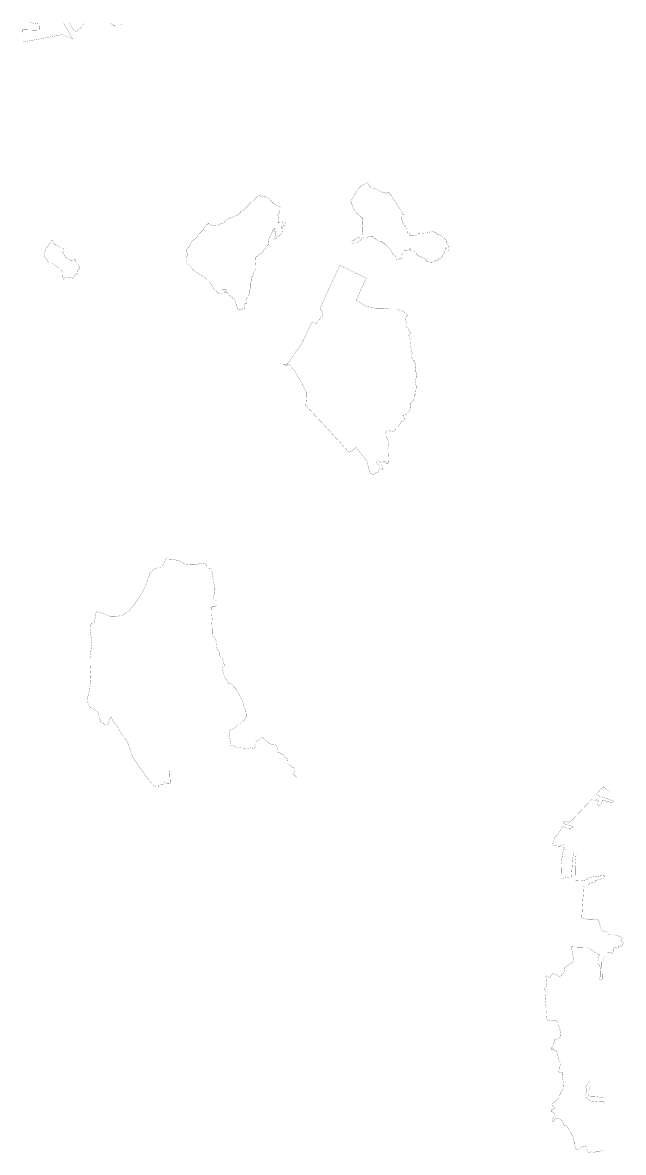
# Model space of a CAD drawing. Header units: metres. Extents: x 273899 to 302286, y 1977397 to 2102169.
# Drawn here: x 278475 to 289585, y 2081276 to 2102169 of the extents above; entities that cross this region are included whole.
import ezdxf

# ---------------------------------------------------------------- set-up
doc = ezdxf.new("R2010")
doc.units = ezdxf.units.M
doc.header["$MEASUREMENT"] = 0
doc.layers.add('HAZARDS LINE', color=1, linetype='Continuous')

msp = doc.modelspace()

# ---------------------------------------------------------------- linework, layer by layer
at = {"layer": 'HAZARDS LINE', "lineweight": 18, "const_width": 3}
for points in [[(279230, 2102162), (279401, 2101864), (279354, 2101888), (279210, 2101946), (278476, 2101809), (278478, 2102037), (278779, 2102026), (278784, 2102142), (278604, 2102168)], [(279619, 2102158), (279560, 2102078), (279463, 2101995), (279407, 2102044), (279338, 2102161)], [(280327, 2102151), (280325, 2102147), (280285, 2102124), (280212, 2102124), (280148, 2102121), (280100, 2102153)], [(289234, 2082285), (289182, 2082292), (289158, 2082296), (289118, 2082301), (289082, 2082306), (289070, 2082306), (289034, 2082302), (288982, 2082303), (288958, 2082320), (288942, 2082328), (288938, 2082332), (288943, 2082360), (288944, 2082416), (288948, 2082424), (288952, 2082448), (288965, 2082472), (288969, 2082492), (288966, 2082524), (288967, 2082576), (288963, 2082580), (288955, 2082580), (288935, 2082572), (288926, 2082549), (288918, 2082529), (288905, 2082509), (288889, 2082497), (288889, 2082485), (288893, 2082473), (288896, 2082453), (288908, 2082433), (288908, 2082417), (288882, 2082333), (288882, 2082309), (288898, 2082289), (288933, 2082264), (288937, 2082256), (288957, 2082236), (288985, 2082227), (289005, 2082223), (289017, 2082223), (289145, 2082212), (289217, 2082211), (289228, 2082199), (289232, 2082196)]]:
    msp.add_lwpolyline(points, dxfattribs=at)
for points in [[(284860, 2099213), (284868, 2099201), (284868, 2099185), (284864, 2099185), (284868, 2099185), (284876, 2099169), (284880, 2099165), (284883, 2099161), (284891, 2099145), (284891, 2099141), (284895, 2099141), (284895, 2099137), (284903, 2099137), (284903, 2099133), (284911, 2099125), (284915, 2099113), (284923, 2099105), (284959, 2099104), (284983, 2099096), (285003, 2099092), (285011, 2099092), (285035, 2099080), (285051, 2099072), (285063, 2099063), (285083, 2099047), (285087, 2099047), (285091, 2099043), (285106, 2099039), (285114, 2099035), (285122, 2099031), (285134, 2099027), (285134, 2099023), (285138, 2099023), (285142, 2099027), (285146, 2099027), (285154, 2099030), (285158, 2099030), (285166, 2099034), (285174, 2099034), (285182, 2099030), (285202, 2099018), (285206, 2099014), (285214, 2099014), (285218, 2099018), (285226, 2099030), (285230, 2099030), (285235, 2099034), (285251, 2099034), (285250, 2099030), (285254, 2099026), (285262, 2099013), (285266, 2099005), (285274, 2098993), (285274, 2098989), (285278, 2098989), (285278, 2098985), (285282, 2098985), (285282, 2098981), (285286, 2098973), (285290, 2098973), (285290, 2098969), (285294, 2098969), (285306, 2098949), (285306, 2098945), (285314, 2098937), (285314, 2098933), (285318, 2098929), (285321, 2098921), (285329, 2098905), (285333, 2098905), (285333, 2098901), (285337, 2098897), (285337, 2098893), (285341, 2098893), (285341, 2098889), (285345, 2098885), (285345, 2098881), (285349, 2098881), (285361, 2098860), (285365, 2098856), (285369, 2098852), (285369, 2098848), (285381, 2098832), (285385, 2098824), (285396, 2098808), (285400, 2098804), (285404, 2098796), (285408, 2098792), (285416, 2098780), (285420, 2098772), (285424, 2098772), (285432, 2098756), (285436, 2098756), (285440, 2098748), (285444, 2098739), (285448, 2098735), (285464, 2098711), (285467, 2098699), (285471, 2098691), (285487, 2098667), (285491, 2098659), (285495, 2098659), (285499, 2098651), (285515, 2098619), (285519, 2098615), (285519, 2098611), (285515, 2098611), (285511, 2098615), (285507, 2098619), (285507, 2098615), (285503, 2098615), (285499, 2098611), (285491, 2098603), (285491, 2098599), (285487, 2098599), (285482, 2098587), (285482, 2098583), (285478, 2098575), (285482, 2098571), (285482, 2098555), (285486, 2098547), (285486, 2098527), (285490, 2098519), (285494, 2098519), (285494, 2098511), (285490, 2098507), (285490, 2098491), (285493, 2098487), (285501, 2098479), (285505, 2098471), (285525, 2098434), (285541, 2098410), (285549, 2098398), (285553, 2098394), (285564, 2098374), (285572, 2098354), (285580, 2098346), (285584, 2098334), (285584, 2098330), (285588, 2098326), (285588, 2098318), (285592, 2098302), (285592, 2098298), (285595, 2098266), (285603, 2098266), (285616, 2098273), (285624, 2098273), (285624, 2098277), (285628, 2098277), (285632, 2098281), (285640, 2098281), (285640, 2098277), (285644, 2098277), (285644, 2098273), (285639, 2098265), (285639, 2098253), (285635, 2098245), (285635, 2098241), (285631, 2098237), (285627, 2098237), (285627, 2098233), (285623, 2098233), (285619, 2098229), (285639, 2098229), (285647, 2098233), (285699, 2098233), (285715, 2098228), (285723, 2098228), (285735, 2098224), (285751, 2098224), (285767, 2098236), (285767, 2098240), (285771, 2098240), (285775, 2098244), (285775, 2098248), (285779, 2098252), (285779, 2098256), (285784, 2098260), (285788, 2098260), (285792, 2098264), (285796, 2098264), (285800, 2098268), (285812, 2098268), (285820, 2098275), (285824, 2098275), (285828, 2098279), (285848, 2098279), (285872, 2098275), (285876, 2098275), (285900, 2098271), (285904, 2098271), (285920, 2098275), (285920, 2098279), (285948, 2098278), (285960, 2098282), (285964, 2098282), (285988, 2098286), (285992, 2098286), (285992, 2098290), (285996, 2098298), (285996, 2098302), (286016, 2098306), (286020, 2098310), (286048, 2098309), (286064, 2098305), (286084, 2098301), (286084, 2098297), (286088, 2098297), (286096, 2098293), (286100, 2098293), (286104, 2098289), (286112, 2098285), (286120, 2098281), (286120, 2098277), (286124, 2098273), (286132, 2098265), (286152, 2098248), (286160, 2098244), (286160, 2098240), (286168, 2098240), (286172, 2098248), (286172, 2098252), (286176, 2098252), (286188, 2098244), (286192, 2098240), (286208, 2098232), (286212, 2098228), (286220, 2098228), (286231, 2098220), (286235, 2098219), (286235, 2098215), (286239, 2098211), (286243, 2098211), (286275, 2098183), (286283, 2098175), (286283, 2098171), (286307, 2098143), (286307, 2098135), (286303, 2098135), (286303, 2098131), (286307, 2098131), (286307, 2098123), (286311, 2098119), (286311, 2098115), (286315, 2098115), (286314, 2098095), (286322, 2098091), (286326, 2098087), (286330, 2098082), (286330, 2098078), (286334, 2098074), (286334, 2098062), (286342, 2098054), (286346, 2098054), (286350, 2098050), (286354, 2098046), (286354, 2098042), (286350, 2098038), (286350, 2098022), (286361, 2098002), (286361, 2097998), (286365, 2097994), (286365, 2097990), (286361, 2097990), (286361, 2097962), (286329, 2097958), (286325, 2097958), (286321, 2097990), (286321, 2097998), (286317, 2098003), (286317, 2098007), (286314, 2098011), (286309, 2098007), (286301, 2098003), (286301, 2097999), (286297, 2097995), (286297, 2097987), (286285, 2097959), (286281, 2097951), (286277, 2097943), (286273, 2097931), (286269, 2097911), (286260, 2097891), (286256, 2097891), (286256, 2097887), (286252, 2097887), (286248, 2097883), (286240, 2097879), (286236, 2097875), (286236, 2097871), (286240, 2097871), (286240, 2097859), (286244, 2097855), (286240, 2097851), (286228, 2097839), (286208, 2097815), (286200, 2097811), (286192, 2097812), (286188, 2097816), (286172, 2097816), (286172, 2097812), (286168, 2097812), (286163, 2097808), (286163, 2097800), (286167, 2097800), (286167, 2097796), (286171, 2097796), (286171, 2097784), (286167, 2097784), (286167, 2097780), (286155, 2097780), (286151, 2097776), (286147, 2097776), (286143, 2097772), (286127, 2097768), (286127, 2097764), (286115, 2097764), (286115, 2097768), (286111, 2097768), (286111, 2097772), (286107, 2097772), (286107, 2097768), (286099, 2097764), (286095, 2097764), (286095, 2097752), (286091, 2097752), (286091, 2097744), (286087, 2097744), (286083, 2097741), (286071, 2097741), (286067, 2097745), (286063, 2097745), (286063, 2097741), (286059, 2097737), (286059, 2097729), (286055, 2097729), (286039, 2097733), (286035, 2097733), (286035, 2097729), (286031, 2097729), (286031, 2097725), (286027, 2097725), (286027, 2097729), (286023, 2097729), (286023, 2097737), (286019, 2097737), (286015, 2097741), (286015, 2097745), (286011, 2097745), (286003, 2097749), (285999, 2097749), (285995, 2097753), (285995, 2097757), (285991, 2097757), (285979, 2097754), (285975, 2097754), (285967, 2097750), (285955, 2097750), (285955, 2097754), (285951, 2097758), (285951, 2097766), (285947, 2097766), (285943, 2097770), (285943, 2097774), (285939, 2097782), (285931, 2097782), (285931, 2097786), (285927, 2097790), (285919, 2097794), (285911, 2097798), (285911, 2097802), (285907, 2097802), (285907, 2097806), (285903, 2097806), (285887, 2097810), (285879, 2097815), (285875, 2097815), (285875, 2097819), (285871, 2097819), (285867, 2097823), (285863, 2097823), (285855, 2097827), (285851, 2097827), (285840, 2097835), (285832, 2097839), (285828, 2097843), (285812, 2097847), (285800, 2097855), (285796, 2097855), (285788, 2097863), (285784, 2097863), (285760, 2097884), (285756, 2097888), (285752, 2097892), (285752, 2097900), (285744, 2097912), (285744, 2097916), (285740, 2097920), (285736, 2097924), (285728, 2097932), (285724, 2097932), (285720, 2097936), (285720, 2097940), (285724, 2097940), (285720, 2097944), (285717, 2097948), (285712, 2097948), (285713, 2097952), (285665, 2097953), (285665, 2097957), (285661, 2097957), (285657, 2097965), (285653, 2097965), (285653, 2097969), (285645, 2097969), (285645, 2097973), (285641, 2097973), (285641, 2097977), (285645, 2097981), (285645, 2097985), (285629, 2097985), (285629, 2097973), (285625, 2097965), (285625, 2097961), (285621, 2097961), (285609, 2097957), (285601, 2097957), (285596, 2097953), (285588, 2097953), (285584, 2097957), (285576, 2097958), (285573, 2097962), (285553, 2097962), (285549, 2097966), (285541, 2097966), (285537, 2097962), (285528, 2097942), (285528, 2097938), (285524, 2097938), (285520, 2097926), (285520, 2097922), (285516, 2097918), (285508, 2097910), (285500, 2097906), (285500, 2097902), (285496, 2097890), (285492, 2097886), (285492, 2097878), (285488, 2097874), (285488, 2097870), (285483, 2097858), (285483, 2097846), (285487, 2097834), (285487, 2097830), (285491, 2097830), (285495, 2097826), (285499, 2097822), (285499, 2097818), (285495, 2097810), (285491, 2097806), (285491, 2097802), (285479, 2097802), (285479, 2097798), (285475, 2097798), (285463, 2097802), (285459, 2097799), (285439, 2097799), (285435, 2097795), (285427, 2097791), (285423, 2097787), (285403, 2097783), (285399, 2097779), (285391, 2097779), (285387, 2097783), (285387, 2097787), (285383, 2097791), (285383, 2097803), (285379, 2097807), (285379, 2097827), (285375, 2097835), (285375, 2097843), (285371, 2097843), (285371, 2097851), (285367, 2097859), (285359, 2097868), (285355, 2097868), (285356, 2097872), (285340, 2097872), (285336, 2097876), (285332, 2097876), (285324, 2097884), (285316, 2097888), (285316, 2097892), (285312, 2097896), (285312, 2097904), (285308, 2097908), (285308, 2097912), (285304, 2097920), (285300, 2097928), (285296, 2097932), (285288, 2097944), (285288, 2097952), (285284, 2097956), (285280, 2097960), (285280, 2097964), (285276, 2097972), (285272, 2097976), (285272, 2097980), (285268, 2097981), (285261, 2097993), (285257, 2097997), (285253, 2098001), (285245, 2098013), (285237, 2098021), (285237, 2098025), (285233, 2098025), (285229, 2098029), (285217, 2098037), (285209, 2098041), (285201, 2098041), (285201, 2098045), (285197, 2098045), (285193, 2098049), (285189, 2098057), (285185, 2098057), (285181, 2098065), (285177, 2098069), (285173, 2098073), (285173, 2098077), (285161, 2098078), (285161, 2098082), (285157, 2098082), (285157, 2098086), (285153, 2098090), (285149, 2098090), (285145, 2098094), (285130, 2098102), (285130, 2098106), (285118, 2098114), (285110, 2098114), (285110, 2098110), (285106, 2098114), (285090, 2098114), (285086, 2098118), (285078, 2098118), (285070, 2098123), (285058, 2098123), (285054, 2098127), (285050, 2098127), (285046, 2098131), (285042, 2098135), (285030, 2098143), (285026, 2098147), (285002, 2098167), (285002, 2098171), (284994, 2098171), (284994, 2098175), (284982, 2098175), (284982, 2098179), (284978, 2098179), (284978, 2098183), (284974, 2098187), (284974, 2098191), (284970, 2098196), (284966, 2098196), (284966, 2098200), (284962, 2098200), (284958, 2098204), (284954, 2098204), (284954, 2098208), (284950, 2098208), (284950, 2098212), (284938, 2098212), (284935, 2098216), (284934, 2098212), (284910, 2098212), (284906, 2098216), (284882, 2098216), (284882, 2098212), (284878, 2098212), (284878, 2098208), (284874, 2098208), (284874, 2098204), (284870, 2098204), (284838, 2098201), (284834, 2098197), (284790, 2098197), (284786, 2098193), (284778, 2098193), (284778, 2098189), (284774, 2098189), (284770, 2098185), (284762, 2098177), (284758, 2098178), (284758, 2098174), (284746, 2098170), (284742, 2098166), (284738, 2098166), (284738, 2098162), (284734, 2098162), (284734, 2098158), (284730, 2098154), (284730, 2098150), (284726, 2098150), (284706, 2098130), (284677, 2098110), (284669, 2098110), (284669, 2098106), (284657, 2098106), (284645, 2098111), (284605, 2098111), (284605, 2098107), (284601, 2098107), (284601, 2098103), (284597, 2098099), (284597, 2098091), (284593, 2098091), (284589, 2098087), (284581, 2098087), (284577, 2098083), (284573, 2098087), (284569, 2098091), (284565, 2098095), (284565, 2098107), (284561, 2098107), (284561, 2098127), (284569, 2098135), (284578, 2098143), (284586, 2098143), (284586, 2098147), (284598, 2098143), (284610, 2098143), (284610, 2098147), (284614, 2098147), (284614, 2098151), (284618, 2098151), (284618, 2098163), (284622, 2098163), (284622, 2098167), (284626, 2098167), (284630, 2098171), (284638, 2098171), (284654, 2098179), (284658, 2098182), (284662, 2098182), (284666, 2098186), (284674, 2098190), (284678, 2098190), (284686, 2098194), (284694, 2098194), (284698, 2098198), (284702, 2098198), (284706, 2098202), (284710, 2098202), (284718, 2098206), (284722, 2098210), (284726, 2098214), (284730, 2098218), (284734, 2098222), (284743, 2098230), (284747, 2098234), (284751, 2098234), (284751, 2098238), (284759, 2098266), (284755, 2098274), (284755, 2098286), (284759, 2098298), (284760, 2098386), (284764, 2098410), (284764, 2098418), (284760, 2098430), (284761, 2098502), (284757, 2098514), (284753, 2098526), (284754, 2098558), (284750, 2098562), (284750, 2098566), (284746, 2098566), (284742, 2098570), (284738, 2098570), (284734, 2098574), (284718, 2098590), (284698, 2098606), (284686, 2098615), (284674, 2098627), (284666, 2098635), (284654, 2098647), (284647, 2098659), (284643, 2098663), (284619, 2098695), (284603, 2098723), (284591, 2098744), (284587, 2098752), (284579, 2098760), (284580, 2098768), (284572, 2098788), (284568, 2098800), (284564, 2098812), (284560, 2098820), (284556, 2098828), (284552, 2098836), (284552, 2098844), (284548, 2098848), (284544, 2098852), (284536, 2098856), (284536, 2098864), (284540, 2098872), (284545, 2098876), (284557, 2098892), (284569, 2098916), (284589, 2098944), (284610, 2098980), (284626, 2099004), (284642, 2099027), (284683, 2099091), (284687, 2099095), (284687, 2099099), (284695, 2099107), (284711, 2099127), (284723, 2099139), (284731, 2099147), (284735, 2099151), (284743, 2099155), (284848, 2099206), (284856, 2099213)], [(282936, 2098968), (282940, 2098968), (282940, 2098964), (282944, 2098964), (282968, 2098939), (282972, 2098939), (282972, 2098935), (282976, 2098935), (282980, 2098931), (282984, 2098931), (282996, 2098927), (283012, 2098919), (283020, 2098919), (283032, 2098911), (283036, 2098911), (283036, 2098907), (283044, 2098903), (283044, 2098898), (283048, 2098894), (283052, 2098886), (283056, 2098882), (283067, 2098870), (283087, 2098850), (283091, 2098846), (283091, 2098842), (283095, 2098842), (283123, 2098818), (283135, 2098814), (283135, 2098810), (283139, 2098810), (283143, 2098805), (283155, 2098801), (283163, 2098797), (283171, 2098797), (283175, 2098793), (283183, 2098793), (283183, 2098789), (283207, 2098769), (283211, 2098769), (283211, 2098765), (283215, 2098765), (283219, 2098761), (283230, 2098757), (283234, 2098757), (283238, 2098753), (283238, 2098749), (283242, 2098748), (283242, 2098720), (283234, 2098721), (283234, 2098689), (283230, 2098685), (283230, 2098681), (283226, 2098669), (283226, 2098665), (283218, 2098657), (283213, 2098653), (283213, 2098645), (283209, 2098641), (283209, 2098637), (283201, 2098613), (283197, 2098609), (283197, 2098605), (283193, 2098605), (283189, 2098601), (283189, 2098597), (283193, 2098593), (283193, 2098585), (283197, 2098585), (283197, 2098581), (283201, 2098577), (283200, 2098549), (283196, 2098533), (283196, 2098529), (283200, 2098525), (283200, 2098513), (283196, 2098501), (283196, 2098489), (283200, 2098489), (283200, 2098485), (283196, 2098481), (283200, 2098481), (283200, 2098473), (283224, 2098472), (283224, 2098468), (283248, 2098468), (283284, 2098472), (283296, 2098472), (283296, 2098476), (283324, 2098475), (283328, 2098471), (283332, 2098459), (283332, 2098451), (283328, 2098447), (283327, 2098427), (283331, 2098423), (283331, 2098419), (283327, 2098419), (283323, 2098415), (283315, 2098415), (283315, 2098411), (283307, 2098412), (283295, 2098408), (283291, 2098408), (283275, 2098404), (283271, 2098404), (283263, 2098400), (283255, 2098400), (283255, 2098372), (283267, 2098372), (283267, 2098368), (283275, 2098368), (283279, 2098364), (283287, 2098360), (283287, 2098356), (283291, 2098356), (283290, 2098316), (283286, 2098312), (283274, 2098300), (283270, 2098292), (283270, 2098288), (283266, 2098288), (283266, 2098284), (283242, 2098244), (283234, 2098240), (283221, 2098228), (283213, 2098220), (283209, 2098220), (283201, 2098216), (283193, 2098212), (283189, 2098213), (283185, 2098209), (283181, 2098209), (283173, 2098197), (283173, 2098193), (283161, 2098181), (283157, 2098177), (283153, 2098169), (283149, 2098169), (283141, 2098161), (283141, 2098157), (283137, 2098157), (283137, 2098161), (283129, 2098161), (283129, 2098165), (283125, 2098169), (283121, 2098169), (283121, 2098177), (283129, 2098189), (283133, 2098201), (283145, 2098221), (283145, 2098225), (283150, 2098245), (283154, 2098245), (283154, 2098249), (283150, 2098257), (283146, 2098269), (283146, 2098285), (283150, 2098293), (283150, 2098301), (283146, 2098305), (283142, 2098305), (283142, 2098309), (283126, 2098317), (283126, 2098321), (283122, 2098325), (283122, 2098333), (283126, 2098337), (283126, 2098341), (283134, 2098345), (283135, 2098349), (283143, 2098357), (283143, 2098361), (283147, 2098361), (283147, 2098365), (283143, 2098365), (283139, 2098369), (283131, 2098369), (283127, 2098365), (283111, 2098357), (283107, 2098353), (283102, 2098333), (283086, 2098286), (283082, 2098270), (283078, 2098262), (283074, 2098250), (283069, 2098246), (283069, 2098242), (283065, 2098242), (283065, 2098238), (283061, 2098230), (283057, 2098226), (283053, 2098226), (283053, 2098218), (283045, 2098206), (283041, 2098202), (283041, 2098198), (283037, 2098186), (283033, 2098174), (283029, 2098166), (283029, 2098162), (283025, 2098162), (283020, 2098142), (283020, 2098138), (283016, 2098126), (283016, 2098098), (283020, 2098098), (283020, 2098094), (283024, 2098094), (283032, 2098086), (283032, 2098078), (283028, 2098074), (283028, 2098066), (283024, 2098066), (283016, 2098058), (283012, 2098054), (282995, 2098038), (282991, 2098030), (282991, 2098026), (282987, 2098026), (282983, 2098022), (282983, 2098018), (282979, 2098014), (282971, 2098010), (282971, 2098002), (282967, 2098002), (282963, 2097994), (282951, 2097983), (282947, 2097983), (282943, 2097979), (282943, 2097975), (282939, 2097975), (282939, 2097971), (282935, 2097963), (282935, 2097959), (282927, 2097951), (282923, 2097943), (282922, 2097939), (282918, 2097935), (282914, 2097931), (282910, 2097923), (282906, 2097919), (282902, 2097911), (282898, 2097907), (282898, 2097903), (282890, 2097903), (282882, 2097895), (282866, 2097891), (282858, 2097883), (282846, 2097876), (282834, 2097860), (282826, 2097856), (282805, 2097844), (282801, 2097844), (282797, 2097840), (282789, 2097832), (282789, 2097812), (282781, 2097788), (282781, 2097780), (282777, 2097772), (282777, 2097744), (282780, 2097740), (282780, 2097732), (282776, 2097728), (282776, 2097700), (282772, 2097696), (282772, 2097692), (282776, 2097688), (282776, 2097680), (282780, 2097672), (282779, 2097624), (282775, 2097616), (282775, 2097604), (282771, 2097588), (282771, 2097584), (282767, 2097576), (282767, 2097572), (282763, 2097568), (282763, 2097564), (282759, 2097556), (282755, 2097556), (282755, 2097552), (282751, 2097544), (282751, 2097540), (282746, 2097524), (282734, 2097492), (282734, 2097488), (282730, 2097472), (282730, 2097468), (282714, 2097468), (282714, 2097464), (282706, 2097444), (282706, 2097436), (282701, 2097433), (282701, 2097388), (282697, 2097389), (282696, 2097272), (282692, 2097268), (282692, 2097264), (282688, 2097264), (282688, 2097260), (282684, 2097257), (282684, 2097253), (282680, 2097253), (282680, 2097245), (282676, 2097241), (282671, 2097221), (282675, 2097221), (282675, 2097217), (282679, 2097205), (282679, 2097201), (282675, 2097185), (282671, 2097173), (282671, 2097149), (282667, 2097145), (282667, 2097141), (282659, 2097129), (282655, 2097125), (282651, 2097125), (282650, 2097121), (282646, 2097121), (282642, 2097117), (282642, 2097113), (282638, 2097113), (282638, 2097109), (282634, 2097101), (282630, 2097097), (282626, 2097081), (282618, 2097069), (282610, 2097049), (282610, 2097037), (282613, 2096997), (282617, 2096981), (282597, 2096981), (282581, 2096977), (282561, 2096945), (282577, 2096925), (282581, 2096921), (282584, 2096893), (282580, 2096889), (282572, 2096885), (282572, 2096877), (282568, 2096873), (282556, 2096873), (282548, 2096877), (282540, 2096866), (282524, 2096862), (282508, 2096858), (282500, 2096862), (282496, 2096866), (282488, 2096870), (282472, 2096870), (282464, 2096874), (282444, 2096874), (282440, 2096903), (282409, 2097003), (282398, 2097043), (282378, 2097059), (282342, 2097092), (282306, 2097120), (282298, 2097132), (282286, 2097124), (282282, 2097128), (282282, 2097132), (282278, 2097132), (282279, 2097160), (282275, 2097160), (282271, 2097164), (282267, 2097164), (282259, 2097169), (282259, 2097173), (282251, 2097173), (282243, 2097177), (282227, 2097177), (282211, 2097181), (282207, 2097185), (282207, 2097189), (282211, 2097189), (282231, 2097193), (282235, 2097193), (282251, 2097197), (282255, 2097197), (282255, 2097217), (282251, 2097217), (282243, 2097225), (282231, 2097233), (282183, 2097233), (282171, 2097241), (282167, 2097241), (282163, 2097237), (282159, 2097234), (282155, 2097226), (282155, 2097169), (282151, 2097166), (282143, 2097162), (282122, 2097162), (282107, 2097166), (282099, 2097166), (282095, 2097170), (282091, 2097170), (282087, 2097174), (282083, 2097178), (282079, 2097178), (282075, 2097182), (282071, 2097190), (282067, 2097194), (282059, 2097202), (282051, 2097215), (282047, 2097219), (282023, 2097231), (282007, 2097251), (281999, 2097271), (281976, 2097307), (281956, 2097344), (281932, 2097376), (281889, 2097420), (281829, 2097469), (281777, 2097497), (281690, 2097550), (281646, 2097579), (281606, 2097619), (281563, 2097684), (281551, 2097696), (281535, 2097700), (281519, 2097700), (281503, 2097708), (281495, 2097716), (281496, 2097740), (281504, 2097784), (281504, 2097824), (281517, 2097860), (281517, 2097896), (281509, 2097936), (281514, 2097984), (281526, 2097988), (281550, 2098020), (281579, 2098064), (281595, 2098124), (281595, 2098128), (281599, 2098128), (281656, 2098159), (281696, 2098203), (281700, 2098203), (281700, 2098207), (281704, 2098211), (281704, 2098219), (281708, 2098219), (281712, 2098227), (281716, 2098231), (281724, 2098235), (281724, 2098239), (281729, 2098242), (281733, 2098250), (281737, 2098258), (281745, 2098270), (281757, 2098282), (281761, 2098286), (281769, 2098294), (281813, 2098338), (281826, 2098350), (281838, 2098374), (281854, 2098397), (281870, 2098421), (281874, 2098429), (281878, 2098429), (281878, 2098433), (281882, 2098437), (281886, 2098437), (281887, 2098441), (281895, 2098441), (281895, 2098445), (281903, 2098449), (281903, 2098453), (281907, 2098453), (281907, 2098449), (281919, 2098449), (281923, 2098445), (281931, 2098445), (281935, 2098441), (281939, 2098441), (281947, 2098437), (281951, 2098437), (281974, 2098424), (281982, 2098420), (281986, 2098416), (281994, 2098416), (282010, 2098412), (282046, 2098412), (282074, 2098415), (282095, 2098423), (282135, 2098447), (282171, 2098458), (282187, 2098462), (282195, 2098466), (282203, 2098478), (282227, 2098506), (282256, 2098526), (282272, 2098538), (282280, 2098541), (282288, 2098545), (282304, 2098553), (282348, 2098565), (282388, 2098584), (282428, 2098604), (282461, 2098616), (282469, 2098624), (282485, 2098640), (282489, 2098648), (282493, 2098652), (282501, 2098651), (282505, 2098655), (282509, 2098655), (282509, 2098675), (282513, 2098679), (282517, 2098679), (282521, 2098683), (282521, 2098687), (282529, 2098691), (282537, 2098695), (282541, 2098695), (282562, 2098707), (282590, 2098723), (282594, 2098727), (282594, 2098731), (282598, 2098735), (282598, 2098739), (282602, 2098743), (282606, 2098747), (282610, 2098751), (282614, 2098754), (282622, 2098762), (282630, 2098770), (282634, 2098774), (282642, 2098782), (282646, 2098786), (282654, 2098794), (282658, 2098798), (282687, 2098838), (282691, 2098842), (282691, 2098846), (282695, 2098846), (282695, 2098850), (282699, 2098850), (282707, 2098854), (282711, 2098858), (282715, 2098858), (282719, 2098862), (282727, 2098865), (282731, 2098869), (282747, 2098877), (282747, 2098881), (282751, 2098881), (282751, 2098885), (282755, 2098893), (282759, 2098893), (282759, 2098897), (282768, 2098901), (282768, 2098905), (282792, 2098925), (282796, 2098929), (282800, 2098933), (282808, 2098937), (282808, 2098941), (282812, 2098945), (282824, 2098949), (282824, 2098953), (282828, 2098953), (282832, 2098957), (282836, 2098961), (282840, 2098964), (282872, 2098964), (282876, 2098960), (282880, 2098960), (282880, 2098956), (282888, 2098956), (282900, 2098952), (282908, 2098952), (282908, 2098956), (282916, 2098956), (282932, 2098964)], [(279022, 2098148), (279018, 2098148), (279018, 2098144), (279014, 2098140), (279010, 2098136), (279006, 2098128), (279005, 2098116), (279001, 2098108), (279001, 2098104), (278997, 2098100), (278997, 2098092), (278989, 2098092), (278989, 2098088), (278981, 2098089), (278981, 2098085), (278973, 2098085), (278969, 2098081), (278969, 2098077), (278965, 2098077), (278965, 2098073), (278961, 2098073), (278945, 2098029), (278932, 2098021), (278924, 2098013), (278920, 2098009), (278900, 2097969), (278896, 2097957), (278884, 2097925), (278875, 2097901), (278887, 2097845), (278891, 2097825), (278914, 2097797), (278930, 2097765), (278934, 2097753), (278938, 2097745), (278938, 2097741), (278942, 2097741), (278946, 2097737), (278950, 2097737), (278954, 2097732), (278954, 2097728), (278958, 2097716), (279010, 2097716), (279045, 2097700), (279097, 2097667), (279153, 2097622), (279181, 2097594), (279204, 2097566), (279216, 2097530), (279219, 2097454), (279231, 2097426), (279235, 2097430), (279235, 2097434), (279239, 2097434), (279243, 2097437), (279247, 2097441), (279251, 2097441), (279267, 2097449), (279275, 2097449), (279287, 2097453), (279291, 2097453), (279315, 2097461), (279335, 2097461), (279355, 2097456), (279371, 2097452), (279375, 2097452), (279391, 2097444), (279395, 2097444), (279395, 2097440), (279399, 2097440), (279403, 2097436), (279407, 2097436), (279436, 2097496), (279464, 2097523), (279492, 2097527), (279488, 2097539), (279489, 2097579), (279493, 2097583), (279493, 2097603), (279513, 2097603), (279517, 2097615), (279537, 2097619), (279537, 2097623), (279533, 2097639), (279525, 2097651), (279521, 2097659), (279514, 2097675), (279514, 2097679), (279506, 2097695), (279474, 2097728), (279454, 2097760), (279451, 2097784), (279447, 2097788), (279423, 2097788), (279423, 2097784), (279403, 2097784), (279374, 2097761), (279366, 2097769), (279366, 2097773), (279362, 2097773), (279354, 2097777), (279350, 2097777), (279346, 2097785), (279339, 2097789), (279331, 2097793), (279299, 2097809), (279291, 2097813), (279291, 2097817), (279287, 2097817), (279287, 2097821), (279283, 2097821), (279263, 2097850), (279263, 2097854), (279259, 2097854), (279239, 2097870), (279239, 2097874), (279235, 2097874), (279235, 2097878), (279227, 2097890), (279223, 2097894), (279220, 2097902), (279220, 2097918), (279224, 2097922), (279224, 2097926), (279228, 2097930), (279232, 2097934), (279236, 2097938), (279236, 2097946), (279240, 2097950), (279240, 2097982), (279236, 2097982), (279236, 2097990), (279232, 2097990), (279213, 2098006), (279205, 2098014), (279201, 2098018), (279193, 2098018), (279189, 2098014), (279173, 2098015), (279165, 2098023), (279145, 2098035), (279113, 2098055), (279101, 2098063), (279097, 2098063), (279061, 2098068), (279049, 2098080), (279034, 2098128), (279030, 2098136), (279030, 2098140), (279026, 2098140), (279022, 2098144)], [(283518, 2095707), (283569, 2095611), (283581, 2095607), (283726, 2095329), (283726, 2095277), (283712, 2095089), (283858, 2094931), (284033, 2094746), (284338, 2094414), (284512, 2094220), (284568, 2094256), (284645, 2094311), (284673, 2094275), (284843, 2094061), (284854, 2094005), (284885, 2093889), (284905, 2093832), (284905, 2093836), (284909, 2093836), (284925, 2093828), (284952, 2093808), (284960, 2093804), (284964, 2093808), (284977, 2093816), (284981, 2093824), (284989, 2093828), (285009, 2093843), (285049, 2093855), (285061, 2093879), (285078, 2093927), (285082, 2093927), (285126, 2093902), (285126, 2093906), (285130, 2093906), (285130, 2093930), (285126, 2093942), (285126, 2093958), (285122, 2093962), (285122, 2093966), (285118, 2093971), (285118, 2093975), (285114, 2093979), (285106, 2093983), (285074, 2093983), (285050, 2093991), (285046, 2093999), (285035, 2094015), (285027, 2094023), (285027, 2094027), (285023, 2094039), (285023, 2094047), (285027, 2094055), (285027, 2094063), (285031, 2094071), (285039, 2094075), (285051, 2094075), (285055, 2094071), (285071, 2094051), (285083, 2094039), (285099, 2094031), (285103, 2094031), (285155, 2094054), (285171, 2094054), (285211, 2094014), (285215, 2094010), (285227, 2094009), (285235, 2094017), (285239, 2094025), (285247, 2094049), (285251, 2094093), (285248, 2094165), (285248, 2094185), (285240, 2094202), (285237, 2094222), (285237, 2094274), (285229, 2094298), (285238, 2094342), (285242, 2094370), (285246, 2094382), (285246, 2094390), (285219, 2094462), (285199, 2094518), (285196, 2094534), (285188, 2094554), (285188, 2094574), (285192, 2094586), (285204, 2094610), (285208, 2094614), (285224, 2094618), (285257, 2094626), (285261, 2094626), (285264, 2094622), (285268, 2094622), (285276, 2094618), (285280, 2094610), (285284, 2094609), (285288, 2094601), (285292, 2094597), (285300, 2094597), (285312, 2094601), (285336, 2094613), (285353, 2094625), (285361, 2094633), (285369, 2094645), (285377, 2094649), (285405, 2094676), (285417, 2094688), (285429, 2094704), (285466, 2094768), (285474, 2094784), (285498, 2094796), (285518, 2094811), (285527, 2094819), (285535, 2094831), (285543, 2094843), (285543, 2094855), (285535, 2094871), (285523, 2094883), (285519, 2094887), (285519, 2094903), (285523, 2094903), (285523, 2094907), (285527, 2094911), (285544, 2094923), (285552, 2094927), (285576, 2094927), (285592, 2094943), (285616, 2094975), (285624, 2094983), (285628, 2094995), (285641, 2095018), (285645, 2095038), (285649, 2095050), (285649, 2095066), (285653, 2095086), (285654, 2095130), (285674, 2095154), (285678, 2095162), (285690, 2095174), (285694, 2095178), (285702, 2095186), (285710, 2095194), (285710, 2095198), (285714, 2095206), (285718, 2095214), (285719, 2095238), (285715, 2095262), (285715, 2095290), (285719, 2095294), (285727, 2095294), (285735, 2095298), (285739, 2095298), (285743, 2095314), (285752, 2095418), (285753, 2095442), (285749, 2095462), (285745, 2095478), (285737, 2095498), (285737, 2095510), (285742, 2095538), (285750, 2095590), (285754, 2095618), (285754, 2095638), (285751, 2095646), (285751, 2095658), (285755, 2095662), (285755, 2095666), (285759, 2095674), (285759, 2095682), (285755, 2095694), (285747, 2095710), (285747, 2095722), (285744, 2095754), (285736, 2095774), (285732, 2095802), (285736, 2095822), (285740, 2095834), (285740, 2095846), (285733, 2095870), (285729, 2095882), (285729, 2095890), (285725, 2095902), (285709, 2095923), (285705, 2095927), (285697, 2095927), (285697, 2095931), (285689, 2095931), (285674, 2095963), (285662, 2095975), (285658, 2095991), (285658, 2096035), (285662, 2096039), (285674, 2096047), (285678, 2096051), (285682, 2096051), (285683, 2096067), (285679, 2096075), (285671, 2096083), (285663, 2096091), (285659, 2096099), (285663, 2096103), (285663, 2096107), (285667, 2096115), (285663, 2096127), (285659, 2096139), (285655, 2096167), (285656, 2096223), (285648, 2096255), (285644, 2096267), (285645, 2096295), (285629, 2096340), (285621, 2096364), (285617, 2096376), (285618, 2096384), (285622, 2096388), (285622, 2096392), (285634, 2096412), (285642, 2096420), (285642, 2096440), (285626, 2096468), (285611, 2096492), (285607, 2096516), (285603, 2096524), (285599, 2096528), (285591, 2096532), (285587, 2096532), (285579, 2096536), (285571, 2096544), (285563, 2096556), (285563, 2096568), (285571, 2096588), (285571, 2096592), (285576, 2096600), (285576, 2096620), (285568, 2096632), (285552, 2096661), (285552, 2096669), (285564, 2096693), (285565, 2096709), (285569, 2096721), (285597, 2096756), (285597, 2096760), (285526, 2096817), (285482, 2096845), (285450, 2096850), (285390, 2096866), (285262, 2096868), (285246, 2096876), (285218, 2096884), (285202, 2096888), (285194, 2096888), (285190, 2096884), (285186, 2096876), (285178, 2096876), (285154, 2096881), (285010, 2096882), (284986, 2096886), (284974, 2096890), (284838, 2096920), (284643, 2097030), (284827, 2097444), (284341, 2097681), (284059, 2097075), (283973, 2096872), (283997, 2096848), (284017, 2096839), (284028, 2096759), (283906, 2096604), (283827, 2096633), (283688, 2096342), (283623, 2096215), (283387, 2095877), (283355, 2095849), (283295, 2095857), (283291, 2095846), (283331, 2095837), (283335, 2095833), (283363, 2095833), (283367, 2095841), (283391, 2095841), (283419, 2095828), (283443, 2095812)]]:
    msp.add_lwpolyline(points, close=True, dxfattribs=at)
at = {"layer": 'HAZARDS LINE', "lineweight": 18}
for points in [[(283546, 2088209, 3, 3, 0), (283522, 2088233, 3, 3, 0), (283491, 2088261, 3, 3, 0), (283491, 2088281, 3, 3, 0), (283495, 2088297, 3, 3, 0), (283495, 2088317, 3, 3, 0), (283499, 2088321, 3, 3, 0), (283507, 2088329, 3, 3, 0), (283511, 2088333, 3, 3, 0), (283512, 2088377, 3, 3, 0), (283508, 2088381, 3, 3, 0), (283504, 2088385, 3, 3, 0), (283488, 2088389, 3, 3, 0), (283468, 2088393, 3, 3, 0), (283452, 2088410, 3, 3, 0), (283404, 2088442, 3, 3, 0), (283384, 2088458, 3, 3, 0), (283376, 2088462, 3, 3, 0), (283377, 2088486, 3, 3, 0), (283373, 2088534, 3, 3, 0), (283369, 2088547, 3, 3, 0), (283369, 2088551, 3, 3, 0), (283357, 2088563, 3, 3, 0), (283310, 2088599, 3, 3, 0), (283294, 2088627, 3, 3, 0), (283274, 2088648, 3, 3, 0), (283258, 2088656, 3, 3, 0), (283218, 2088664, 3, 3, 0), (283202, 2088672, 3, 3, 0), (283203, 2088708, 3, 3, 0), (283179, 2088773, 3, 3, 0), (283167, 2088801, 3, 3, 0), (283156, 2088813, 3, 3, 0), (283148, 2088817, 3, 3, 0), (283128, 2088817, 3, 3, 0), (283116, 2088813, 3, 3, 0), (283100, 2088813, 3, 3, 0), (283084, 2088817, 3, 3, 0), (283072, 2088818, 3, 3, 0), (283044, 2088838, 3, 3, 0), (283028, 2088842, 3, 3, 0), (283012, 2088858, 3, 3, 0), (283004, 2088870, 3, 3, 0), (282996, 2088878, 3, 3, 0), (282992, 2088878, 3, 3, 0), (282984, 2088882, 3, 3, 0), (282956, 2088903, 3, 3, 0), (282936, 2088907, 3, 3, 0), (282924, 2088907, 3, 3, 0), (282920, 2088911, 3, 3, 0), (282921, 2088927, 3, 3, 0), (282925, 2088939, 3, 3, 0), (282921, 2088947, 3, 3, 0), (282913, 2088947, 3, 3, 0), (282905, 2088951, 3, 3, 0), (282893, 2088951, 3, 3, 0), (282885, 2088947, 3, 3, 0), (282881, 2088944, 3, 3, 0), (282877, 2088932, 3, 3, 0), (282868, 2088920, 3, 3, 0), (282864, 2088912, 3, 3, 0), (282848, 2088908, 3, 3, 0), (282828, 2088896, 3, 3, 0), (282804, 2088880, 3, 3, 0), (282796, 2088880, 3, 3, 0), (282792, 2088876, 3, 3, 0), (282788, 2088872, 3, 3, 0), (282788, 2088868, 3, 3, 0), (282784, 2088860, 3, 3, 0), (282783, 2088816, 3, 3, 0), (282779, 2088804, 3, 3, 0), (282775, 2088784, 3, 3, 0), (282771, 2088776, 3, 3, 0), (282767, 2088764, 3, 3, 0), (282763, 2088760, 3, 3, 0), (282763, 2088752, 3, 3, 0), (282755, 2088749, 3, 3, 0), (282739, 2088749, 3, 3, 0), (282687, 2088757, 3, 3, 0), (282611, 2088746, 3, 3, 0), (282578, 2088738, 3, 3, 0), (282571, 2088742, 3, 3, 0), (282571, 2088746, 3, 3, 0), (282559, 2088750, 3, 3, 0), (282551, 2088755, 3, 3, 0), (282539, 2088755, 3, 3, 0), (282535, 2088759, 3, 3, 0), (282519, 2088759, 3, 3, 0), (282483, 2088767, 3, 3, 0), (282459, 2088767, 3, 3, 0), (282439, 2088764, 3, 3, 0), (282427, 2088760, 3, 3, 0), (282419, 2088764, 3, 3, 0), (282415, 2088764, 3, 3, 0), (282407, 2088772, 3, 3, 0), (282403, 2088780, 3, 3, 0), (282395, 2088784, 3, 3, 0), (282379, 2088792, 3, 3, 0), (282367, 2088800, 3, 3, 0), (282355, 2088804, 3, 3, 0), (282351, 2088804, 3, 3, 0), (282327, 2088801, 3, 3, 0), (282319, 2088805, 3, 3, 0), (282315, 2088813, 3, 3, 0), (282315, 2088829, 3, 3, 0), (282319, 2088841, 3, 3, 0), (282324, 2088865, 3, 3, 0), (282324, 2088885, 3, 3, 0), (282312, 2088905, 3, 3, 0), (282288, 2088941, 3, 3, 0), (282284, 2088953, 3, 3, 0), (282288, 2088961, 3, 3, 0), (282301, 2088989, 3, 3, 0), (282309, 2089021, 3, 3, 0), (282309, 2089037, 3, 3, 0), (282305, 2089057, 3, 3, 0), (282305, 2089069, 3, 3, 0), (282310, 2089081, 3, 3, 0), (282402, 2089128, 3, 3, 0), (282426, 2089160, 3, 3, 0), (282439, 2089184, 3, 3, 0), (282455, 2089196, 3, 3, 0), (282471, 2089204, 3, 3, 0), (282495, 2089203, 3, 3, 0), (282503, 2089207, 3, 3, 0), (282539, 2089247, 3, 3, 0), (282559, 2089259, 3, 3, 0), (282580, 2089267, 3, 3, 0), (282588, 2089279, 3, 3, 0), (282600, 2089303, 3, 3, 0), (282604, 2089318, 3, 3, 0), (282608, 2089338, 3, 3, 0), (282609, 2089378, 3, 3, 0), (282601, 2089447, 3, 3, 0), (282570, 2089507, 3, 3, 0), (282562, 2089571, 3, 3, 0), (282543, 2089623, 3, 3, 0), (282504, 2089696, 3, 3, 0), (282445, 2089812, 3, 3, 0), (282413, 2089849, 3, 3, 0), (282362, 2089913, 3, 3, 0), (282338, 2089942, 3, 3, 0), (282330, 2089946, 3, 3, 0), (282330, 2089950, 3, 3, 0), (282322, 2089950, 3, 3, 0), (282294, 2089942, 3, 3, 0), (282286, 2089942, 3, 3, 0), (282282, 2089946, 3, 3, 0), (282246, 2090014, 3, 3, 0), (282231, 2090031, 3, 3, 0), (282215, 2090063, 3, 3, 0), (282203, 2090091, 3, 3, 0), (282195, 2090115, 3, 3, 0), (282168, 2090223, 3, 3, 0), (282168, 2090231, 3, 3, 0), (282173, 2090243, 3, 3, 0), (282181, 2090251, 3, 3, 0), (282197, 2090255, 3, 3, 0), (282201, 2090263, 3, 3, 0), (282205, 2090267, 3, 3, 0), (282201, 2090279, 3, 3, 0), (282201, 2090303, 3, 3, 0), (282178, 2090383, 3, 3, 0), (282178, 2090395, 3, 3, 0), (282170, 2090404, 3, 3, 0), (282158, 2090420, 3, 3, 0), (282142, 2090420, 3, 3, 0), (282138, 2090424, 3, 3, 0), (282115, 2090476, 3, 3, 0), (282115, 2090508, 3, 3, 0), (282099, 2090552, 3, 3, 0), (282092, 2090564, 3, 3, 0), (282064, 2090593, 3, 3, 0), (282056, 2090605, 3, 3, 0), (282052, 2090621, 3, 3, 0), (282052, 2090649, 3, 3, 0), (282057, 2090681, 3, 3, 0), (282061, 2090697, 3, 3, 0), (282065, 2090705, 3, 3, 0), (282061, 2090717, 3, 3, 0), (282034, 2090789, 3, 3, 0), (282026, 2090801, 3, 3, 0), (282014, 2090809, 3, 3, 0), (282010, 2090817, 3, 3, 0), (281994, 2090838, 3, 3, 0), (281986, 2090870, 3, 3, 0), (281987, 2090954, 3, 3, 0), (281983, 2090970, 3, 3, 0), (281975, 2090978, 3, 3, 0), (281972, 2090986, 3, 3, 0), (281972, 2091018, 3, 3, 0), (281968, 2091046, 3, 3, 0), (281968, 2091062, 3, 3, 0), (281972, 2091066, 3, 3, 0), (281980, 2091074, 3, 3, 0), (281985, 2091090, 3, 3, 0), (281974, 2091214, 3, 3, 0), (281970, 2091218, 3, 3, 0), (281970, 2091226, 3, 3, 0), (281966, 2091234, 3, 3, 0), (281954, 2091238, 3, 3, 0), (281954, 2091298, 3, 3, 0), (281963, 2091310, 3, 3, 0), (281963, 2091362, 3, 3, 0), (281975, 2091358, 3, 3, 0), (281983, 2091370, 3, 3, 0), (282027, 2091370, 3, 3, 0), (282043, 2091378, 3, 3, 0), (282051, 2091390, 3, 3, 0), (282056, 2091401, 3, 3, 0), (282056, 2091470, 3, 3, 0), (282052, 2091482, 3, 3, 0), (282044, 2091486, 3, 3, 0), (282040, 2091490, 3, 3, 0), (281996, 2091490, 3, 3, 0), (281996, 2091502, 3, 3, 0), (282001, 2091510, 3, 3, 0), (282005, 2091538, 3, 3, 0), (282013, 2091582, 3, 3, 0), (282017, 2091606, 3, 3, 0), (282018, 2091630, 3, 3, 0), (282022, 2091650, 3, 3, 0), (282026, 2091650, 3, 3, 0), (282026, 2091654, 3, 3, 0), (282030, 2091678, 3, 3, 0), (282031, 2091722, 3, 3, 0), (282027, 2091730, 3, 3, 0), (282027, 2091734, 3, 3, 0), (282023, 2091762, 3, 3, 0), (282019, 2091778, 3, 3, 0), (282019, 2091782, 3, 3, 0), (282015, 2091790, 3, 3, 0), (282015, 2091794, 3, 3, 0), (282007, 2091806, 3, 3, 0), (281996, 2091842, 3, 3, 0), (281996, 2091878, 3, 3, 0), (282000, 2091878, 3, 3, 0), (282000, 2091886, 3, 3, 0), (281996, 2091890, 3, 3, 0), (281996, 2091894, 3, 3, 0), (281992, 2091923, 3, 3, 0), (281992, 2091927, 3, 3, 0), (281989, 2091935, 3, 3, 0), (281989, 2091947, 3, 3, 0), (281985, 2091955, 3, 3, 0), (281985, 2091963, 3, 3, 0), (281981, 2091991, 3, 3, 0), (281977, 2092011, 3, 3, 0), (281973, 2092011, 3, 3, 0), (281973, 2092015, 3, 3, 0), (281970, 2092047, 3, 3, 0), (281970, 2092055, 3, 3, 0), (281966, 2092059, 3, 3, 0), (281966, 2092063, 3, 3, 0), (281962, 2092063, 3, 3, 0), (281958, 2092067, 3, 3, 0), (281954, 2092067, 3, 3, 0), (281942, 2092071, 3, 3, 0), (281938, 2092075, 3, 3, 0), (281934, 2092075, 3, 3, 0), (281926, 2092079, 3, 3, 0), (281906, 2092084, 3, 3, 0), (281890, 2092100, 3, 3, 0), (281886, 2092104, 3, 3, 0), (281882, 2092112, 3, 3, 0), (281878, 2092116, 3, 3, 0), (281878, 2092120, 3, 3, 0), (281874, 2092128, 3, 3, 0), (281874, 2092132, 3, 3, 0), (281870, 2092140, 3, 3, 0), (281867, 2092148, 3, 3, 0), (281863, 2092156, 3, 3, 0), (281851, 2092164, 3, 3, 0), (281827, 2092172, 3, 3, 0), (281791, 2092169, 3, 3, 0), (281710, 2092153, 3, 3, 0), (281666, 2092142, 3, 3, 0), (281562, 2092143, 3, 3, 0), (281486, 2092152, 3, 3, 0), (281446, 2092164, 3, 3, 0), (281434, 2092172, 3, 3, 0), (281423, 2092196, 3, 3, 0), (281415, 2092204, 3, 3, 0), (281403, 2092208, 3, 3, 0), (281375, 2092217, 3, 3, 0), (281271, 2092238, 3, 3, 0), (281223, 2092246, 3, 3, 0), (281191, 2092246, 3, 3, 0), (281179, 2092251, 3, 3, 0), (281151, 2092251, 3, 3, 0), (281135, 2092255, 3, 3, 0), (281119, 2092247, 3, 3, 0), (281115, 2092239, 3, 3, 0), (281094, 2092179, 3, 3, 0), (281054, 2092112, 3, 3, 0), (281037, 2092096, 3, 3, 0), (281029, 2092092, 3, 3, 0), (281009, 2092088, 3, 3, 0), (280989, 2092088, 3, 3, 0), (280957, 2092081, 3, 3, 0), (280925, 2092069, 3, 3, 0), (280917, 2092065, 3, 3, 0), (280865, 2092029, 3, 3, 0), (280832, 2091990, 3, 3, 0), (280808, 2091922, 3, 3, 0), (280791, 2091862, 3, 3, 0), (280750, 2091762, 3, 3, 0), (280709, 2091675, 3, 3, 0), (280636, 2091551, 3, 3, 0), (280543, 2091412, 3, 3, 0), (280437, 2091285, 3, 3, 0), (280377, 2091241, 3, 3, 0), (280324, 2091210, 3, 3, 0), (280184, 2091179, 3, 3, 0), (280108, 2091180, 3, 3, 0), (280010, 2091222, 3, 3, 0), (279913, 2091264, 3, 3, 0), (279874, 2091271, 3, 3, 0), (279849, 2091277, 3, 3, 0), (279837, 2091277, 3, 3, 0), (279828, 2091228, 3, 3, 0), (279817, 2091164, 3, 3, 0), (279807, 2091101, 3, 3, 0), (279803, 2091077, 3, 3, 0), (279785, 2091077, 3, 3, 0), (279763, 2091061, 3, 3, 0), (279745, 2091049, 3, 3, 0), (279730, 2091029, 3, 3, 0), (279721, 2090986, 3, 3, 0), (279721, 2090961, 3, 3, 0), (279748, 2090755, 3, 3, 0), (279755, 2090703, 3, 3, 0), (279735, 2090530, 3, 3, 0), (279722, 2090421, 3, 3, 0), (279722, 2090282, 3, 3, 0), (279737, 2090067, 3, 3, 0), (279729, 2089978, 3, 3, 0), (279703, 2089786, 3, 3, 0), (279684, 2089713, 3, 3, 0), (279676, 2089682, 3, 3, 0), (279676, 2089659, 3, 3, 0), (279681, 2089604, 3, 3, 0), (279707, 2089523, 3, 3, 0), (279745, 2089491, 3, 3, 0), (279807, 2089457, 3, 3, 0), (279867, 2089415, 3, 3, 0), (279888, 2089331, 3, 3, 0), (279908, 2089276, 3, 3, 0), (279927, 2089226, 3, 3, 0), (279953, 2089214, 3, 3, 0), (279971, 2089206, 3, 3, 0), (279982, 2089194, 3, 3, 0), (279999, 2089181, 3, 3, 0), (280032, 2089181, 3, 3, 0), (280054, 2089202, 3, 3, 0), (280074, 2089254, 3, 3, 0), (280094, 2089307, 3, 3, 0), (280111, 2089334, 3, 3, 0), (280141, 2089260, 3, 3, 0), (280215, 2089172, 3, 3, 0), (280295, 2089032, 3, 3, 0), (280410, 2088876, 3, 3, 0), (280458, 2088740, 3, 3, 0), (280502, 2088603, 3, 3, 0), (280656, 2088372, 3, 3, 0), (280775, 2088203, 3, 3, 0), (280824, 2088147, 3, 3, 0), (280868, 2088090, 3, 3, 0), (280891, 2088069, 3, 3, 0), (280911, 2088053, 3, 3, 0), (280951, 2088028, 3, 3, 0), (280987, 2088028, 3, 3, 0), (280991, 2088032, 3, 3, 0), (280995, 2088036, 3, 3, 0), (280995, 2088060, 3, 3, 0), (280999, 2088064, 3, 3, 0), (281003, 2088068, 3, 3, 0), (281019, 2088071, 3, 3, 0), (281027, 2088075, 3, 3, 0), (281040, 2088079, 3, 3, 0), (281048, 2088079, 3, 3, 0), (281076, 2088082, 3, 3, 0), (281080, 2088082, 3, 3, 0), (281088, 2088086, 3, 3, 0), (281092, 2088090, 3, 3, 0), (281096, 2088102, 3, 3, 0), (281096, 2088114, 3, 3, 0), (281100, 2088122, 3, 3, 0), (281100, 2088126, 3, 3, 0), (281124, 2088126, 3, 3, 0), (281132, 2088117, 3, 3, 0), (281132, 2088113, 3, 3, 0), (281136, 2088109, 3, 3, 0), (281136, 2088105, 3, 3, 0), (281144, 2088101, 3, 3, 0), (281144, 2088097, 3, 3, 0), (281148, 2088093, 3, 3, 0), (281160, 2088093, 3, 3, 0), (281164, 2088097, 3, 3, 0), (281168, 2088097, 3, 3, 0), (281168, 2088101, 3, 3, 0), (281172, 2088101, 3, 3, 0), (281172, 2088097, 3, 3, 0), (281192, 2088096, 3, 3, 0), (281200, 2088100, 3, 3, 0), (281204, 2088100, 3, 3, 0), (281204, 2088104, 3, 3, 0), (281208, 2088104, 3, 3, 0), (281209, 2088148, 3, 3, 0), (281205, 2088148, 3, 3, 0), (281205, 2088160, 3, 3, 0), (281201, 2088160, 3, 3, 0), (281201, 2088164, 3, 3, 0), (281197, 2088172, 3, 3, 0), (281193, 2088176, 3, 3, 0), (281189, 2088176, 3, 3, 0), (281191, 2088285, 3, 3, 0), (281196, 2088305, 3, 3, 0), (281196, 2088333, 0, 0, 0)], [(289331, 2087953, 3, 3, 0), (289319, 2087957, 3, 3, 0), (289216, 2088035, 3, 3, 0), (289196, 2088023, 3, 3, 0), (289090, 2087905, 3, 3, 0), (289098, 2087885, 3, 3, 0), (289118, 2087876, 3, 3, 0), (289177, 2087843, 3, 3, 0), (289269, 2087826, 3, 3, 0), (289328, 2087799, 3, 3, 0), (289401, 2087772, 3, 3, 0), (289385, 2087748, 3, 3, 0), (289372, 2087740, 3, 3, 0), (289328, 2087751, 3, 3, 0), (289220, 2087787, 3, 3, 0), (289200, 2087791, 3, 3, 0), (289187, 2087751, 3, 3, 0), (289171, 2087723, 3, 3, 0), (289151, 2087700, 3, 3, 0), (289138, 2087696, 3, 3, 0), (289126, 2087696, 3, 3, 0), (289119, 2087704, 3, 3, 0), (289111, 2087708, 3, 3, 0), (289107, 2087716, 3, 3, 0), (289103, 2087720, 3, 3, 0), (289111, 2087740, 3, 3, 0), (289128, 2087780, 3, 3, 0), (289112, 2087788, 3, 3, 0), (289088, 2087805, 3, 3, 0), (289080, 2087789, 3, 3, 0), (289036, 2087786, 3, 3, 0), (288996, 2087802, 3, 3, 0), (288629, 2087416, 3, 3, 0), (288617, 2087396, 3, 3, 0), (288564, 2087381, 3, 3, 0), (288485, 2087403, 3, 3, 0), (288476, 2087371, 3, 3, 0), (288476, 2087367, 3, 3, 0), (288492, 2087354, 3, 3, 0), (288528, 2087342, 3, 3, 0), (288587, 2087321, 3, 3, 0), (288631, 2087308, 3, 3, 0), (288651, 2087288, 3, 3, 0), (288635, 2087276, 3, 3, 0), (288619, 2087268, 3, 3, 0), (288602, 2087264, 3, 3, 0), (288578, 2087265, 3, 3, 0), (288527, 2087282, 3, 3, 0), (288467, 2087311, 3, 3, 0), (288455, 2087295, 3, 3, 0), (288434, 2087263, 3, 3, 0), (288418, 2087228, 3, 3, 0), (288401, 2087200, 3, 3, 0), (288356, 2087144, 3, 3, 0), (288332, 2087121, 3, 3, 0), (288307, 2087081, 3, 3, 0), (288273, 2086962, 3, 3, 0), (288297, 2086953, 3, 3, 0), (288337, 2086945, 3, 3, 0), (288377, 2086940, 3, 3, 0), (288425, 2086939, 3, 3, 0), (288437, 2086959, 3, 3, 0), (288453, 2086967, 3, 3, 0), (288469, 2086966, 3, 3, 0), (288473, 2086942, 3, 3, 0), (288472, 2086918, 3, 3, 0), (288512, 2086897, 3, 3, 0), (288512, 2086877, 3, 3, 0), (288476, 2086870, 3, 3, 0), (288463, 2086818, 3, 3, 0), (288431, 2086598, 3, 3, 0), (288438, 2086342, 3, 3, 0), (288511, 2086353, 3, 3, 0), (288591, 2086363, 3, 3, 0), (288623, 2086363, 3, 3, 0), (288645, 2086683, 3, 3, 0), (288659, 2086803, 3, 3, 0), (288667, 2086815, 3, 3, 0), (288683, 2086818, 3, 3, 0), (288707, 2086818, 3, 3, 0), (288710, 2086790, 3, 3, 0), (288687, 2086582, 3, 3, 0), (288706, 2086558, 3, 3, 0), (288702, 2086297, 3, 3, 0), (288826, 2086303, 3, 3, 0), (288870, 2086311, 3, 3, 0), (288911, 2086318, 3, 3, 0), (288923, 2086350, 3, 3, 0), (288955, 2086361, 3, 3, 0), (289164, 2086390, 3, 3, 0), (289192, 2086393, 3, 3, 0), (289228, 2086389, 3, 3, 0), (289227, 2086344, 3, 3, 0), (289175, 2086333, 3, 3, 0), (289067, 2086303, 3, 3, 0), (289062, 2086295, 3, 3, 0), (289066, 2086279, 3, 3, 0), (289042, 2086272, 3, 3, 0), (289022, 2086268, 3, 3, 0), (288962, 2086269, 3, 3, 0), (288965, 2086245, 3, 3, 0), (288961, 2086229, 3, 3, 0), (288925, 2086221, 3, 3, 0), (288889, 2086222, 3, 3, 0), (288861, 2086219, 3, 3, 0), (288861, 2086199, 3, 3, 0), (288852, 2086191, 3, 3, 0), (288826, 2085815, 3, 3, 0), (288815, 2085619, 3, 3, 0), (288834, 2085606, 3, 3, 0), (288898, 2085589, 3, 3, 0), (288918, 2085585, 3, 3, 0), (288950, 2085576, 3, 3, 0), (289006, 2085575, 3, 3, 0), (289086, 2085586, 3, 3, 0), (289122, 2085577, 3, 3, 0), (289160, 2085444, 3, 3, 0), (289179, 2085388, 3, 3, 0), (289211, 2085367, 3, 3, 0), (289259, 2085359, 3, 3, 0), (289287, 2085355, 3, 3, 0), (289287, 2085328, 3, 3, 0), (289300, 2085311, 3, 3, 0), (289349, 2085303, 3, 3, 0), (289413, 2085303, 3, 3, 0), (289470, 2085287, 3, 3, 0), (289562, 2085250, 3, 3, 0), (289556, 2085233, 3, 3, 0), (289537, 2085188, 3, 3, 0), (289583, 2085148, 3, 3, 0), (289563, 2085116, 3, 3, 0), (289563, 2085099, 3, 3, 0), (289531, 2085083, 3, 3, 0), (289496, 2085092, 3, 3, 0), (289483, 2085042, 3, 3, 0), (289429, 2085074, 3, 3, 0), (289395, 2085033, 3, 3, 0), (289410, 2085020, 3, 3, 0), (289378, 2084959, 3, 3, 0), (289301, 2084974, 3, 3, 0), (289294, 2084970, 3, 3, 0), (289294, 2084912, 3, 3, 0), (289279, 2084894, 3, 3, 0), (289251, 2084894, 3, 3, 0), (289235, 2084898, 3, 3, 0), (289205, 2084807, 3, 3, 0), (289185, 2084799, 3, 3, 0), (289185, 2084779, 3, 3, 0), (289192, 2084523, 3, 3, 0), (289192, 2084483, 3, 3, 0), (289187, 2084475, 3, 3, 0), (289175, 2084467, 3, 3, 0), (289155, 2084463, 3, 3, 0), (289135, 2084472, 3, 3, 0), (289132, 2084488, 3, 3, 0), (289140, 2084500, 3, 3, 0), (289152, 2084511, 3, 3, 0), (289156, 2084539, 3, 3, 0), (289154, 2084619, 3, 3, 0), (289163, 2084687, 3, 3, 0), (289147, 2084708, 3, 3, 0), (289144, 2084724, 3, 3, 0), (289140, 2084736, 3, 3, 0), (289128, 2084752, 3, 3, 0), (289112, 2084776, 3, 3, 0), (289109, 2084780, 3, 3, 0), (289109, 2084812, 3, 3, 0), (289117, 2084832, 3, 3, 0), (289126, 2084840, 3, 3, 0), (289130, 2084880, 3, 3, 0), (289130, 2084888, 3, 3, 0), (289135, 2084908, 3, 3, 0), (289139, 2084924, 3, 3, 0), (289143, 2084940, 3, 3, 0), (289119, 2084944, 3, 3, 0), (289115, 2084945, 3, 3, 0), (289068, 2084969, 3, 3, 0), (288969, 2085039, 3, 3, 0), (288925, 2085068, 3, 3, 0), (288761, 2085071, 3, 3, 0), (288621, 2085077, 3, 3, 0), (288632, 2085025, 3, 3, 0), (288646, 2084917, 3, 3, 0), (288673, 2084828, 3, 3, 0), (288660, 2084800, 3, 3, 0), (288644, 2084788, 3, 3, 0), (288608, 2084765, 3, 3, 0), (288502, 2084699, 3, 3, 0), (288502, 2084675, 3, 3, 0), (288493, 2084627, 3, 3, 0), (288477, 2084591, 3, 3, 0), (288448, 2084559, 3, 3, 0), (288411, 2084532, 3, 3, 0), (288388, 2084536, 3, 3, 0), (288336, 2084561, 3, 3, 0), (288308, 2084574, 3, 3, 0), (288276, 2084590, 3, 3, 0), (288272, 2084582, 3, 3, 0), (288264, 2084567, 3, 3, 0), (288251, 2084543, 3, 3, 0), (288239, 2084523, 3, 3, 0), (288215, 2084507, 3, 3, 0), (288207, 2084512, 3, 3, 0), (288191, 2084524, 3, 3, 0), (288179, 2084528, 3, 3, 0), (288163, 2084540, 3, 3, 0), (288159, 2084536, 3, 3, 0), (288155, 2084528, 3, 3, 0), (288147, 2084521, 3, 3, 0), (288139, 2084513, 3, 3, 0), (288143, 2084509, 3, 3, 0), (288155, 2084496, 3, 3, 0), (288158, 2084488, 3, 3, 0), (288162, 2084464, 3, 3, 0), (288165, 2084428, 3, 3, 0), (288169, 2084384, 3, 3, 0), (288164, 2084344, 3, 3, 0), (288144, 2084324, 3, 3, 0), (288135, 2084312, 3, 3, 0), (288131, 2084297, 3, 3, 0), (288135, 2084268, 3, 3, 0), (288138, 2084260, 3, 3, 0), (288154, 2084248, 3, 3, 0), (288154, 2084212, 3, 3, 0), (288144, 2084124, 3, 3, 0), (288147, 2084080, 3, 3, 0), (288139, 2084068, 3, 3, 0), (288134, 2084024, 3, 3, 0), (288138, 2084004, 3, 3, 0), (288158, 2083988, 3, 3, 0), (288165, 2083955, 3, 3, 0), (288168, 2083879, 3, 3, 0), (288164, 2083863, 3, 3, 0), (288159, 2083843, 3, 3, 0), (288159, 2083823, 3, 3, 0), (288162, 2083791, 3, 3, 0), (288166, 2083755, 3, 3, 0), (288174, 2083739, 3, 3, 0), (288181, 2083727, 3, 3, 0), (288193, 2083719, 3, 3, 0), (288213, 2083710, 3, 3, 0), (288229, 2083710, 3, 3, 0), (288261, 2083714, 3, 3, 0), (288301, 2083721, 3, 3, 0), (288333, 2083720, 3, 3, 0), (288341, 2083716, 3, 3, 0), (288345, 2083704, 3, 3, 0), (288345, 2083700, 3, 3, 0), (288361, 2083696, 3, 3, 0), (288381, 2083683, 3, 3, 0), (288381, 2083663, 3, 3, 0), (288384, 2083623, 3, 3, 0), (288399, 2083591, 3, 3, 0), (288414, 2083531, 3, 3, 0), (288425, 2083474, 3, 3, 0), (288421, 2083446, 3, 3, 0), (288424, 2083422, 3, 3, 0), (288416, 2083410, 3, 3, 0), (288396, 2083383, 3, 3, 0), (288392, 2083375, 3, 3, 0), (288364, 2083371, 3, 3, 0), (288327, 2083364, 3, 3, 0), (288315, 2083364, 3, 3, 0), (288319, 2083348, 3, 3, 0), (288307, 2083316, 3, 3, 0), (288294, 2083292, 3, 3, 0), (288282, 2083261, 3, 3, 0), (288281, 2083253, 3, 3, 0), (288269, 2083229, 3, 3, 0), (288248, 2083197, 3, 3, 0), (288248, 2083181, 3, 3, 0), (288264, 2083177, 3, 3, 0), (288272, 2083185, 3, 3, 0), (288284, 2083192, 3, 3, 0), (288304, 2083172, 3, 3, 0), (288316, 2083168, 3, 3, 0), (288336, 2083164, 3, 3, 0), (288352, 2083143, 3, 3, 0), (288393, 2082978, 3, 3, 0), (288404, 2082950, 3, 3, 0), (288424, 2082926, 3, 3, 0), (288424, 2082906, 3, 3, 0), (288415, 2082894, 3, 3, 0), (288411, 2082866, 3, 3, 0), (288406, 2082806, 3, 3, 0), (288402, 2082806, 3, 3, 0), (288389, 2082782, 3, 3, 0), (288393, 2082762, 3, 3, 0), (288409, 2082758, 3, 3, 0), (288437, 2082753, 3, 3, 0), (288453, 2082757, 3, 3, 0), (288452, 2082709, 3, 3, 0), (288474, 2082560, 3, 3, 0), (288480, 2082460, 3, 3, 0), (288464, 2082440, 3, 3, 0), (288451, 2082421, 3, 3, 0), (288431, 2082397, 3, 3, 0), (288419, 2082381, 3, 3, 0), (288415, 2082377, 3, 3, 0), (288414, 2082349, 3, 3, 0), (288394, 2082317, 3, 3, 0), (288393, 2082289, 3, 3, 0), (288377, 2082270, 3, 3, 0), (288340, 2082226, 3, 3, 0), (288303, 2082203, 3, 3, 0), (288271, 2082183, 3, 3, 0), (288263, 2082163, 3, 3, 0), (288263, 2082151, 3, 3, 0), (288290, 2082131, 3, 3, 0), (288306, 2082111, 3, 3, 0), (288314, 2082098, 3, 3, 0), (288317, 2082082, 3, 3, 0), (288289, 2082071, 3, 3, 0), (288269, 2082067, 3, 3, 0), (288249, 2082052, 3, 3, 0), (288249, 2082036, 3, 3, 0), (288260, 2082027, 3, 3, 0), (288272, 2082023, 3, 3, 0), (288292, 2082015, 3, 3, 0), (288304, 2082003, 3, 3, 0), (288308, 2081986, 3, 3, 0), (288307, 2081958, 3, 3, 0), (288299, 2081927, 3, 3, 0), (288278, 2081895, 3, 3, 0), (288274, 2081879, 3, 3, 0), (288270, 2081859, 3, 3, 0), (288273, 2081847, 3, 3, 0), (288289, 2081847, 3, 3, 0), (288302, 2081866, 3, 3, 0), (288310, 2081882, 3, 3, 0), (288326, 2081898, 3, 3, 0), (288359, 2081909, 3, 3, 0), (288386, 2081905, 3, 3, 0), (288414, 2081884, 3, 3, 0), (288450, 2081864, 3, 3, 0), (288461, 2081840, 3, 3, 0), (288473, 2081799, 3, 3, 0), (288484, 2081783, 3, 3, 0), (288512, 2081771, 3, 3, 0), (288540, 2081762, 3, 3, 0), (288599, 2081661, 3, 3, 0), (288630, 2081600, 3, 3, 0), (288665, 2081548, 3, 3, 0), (288668, 2081512, 3, 3, 0), (288675, 2081463, 3, 3, 0), (288675, 2081435, 3, 3, 0), (288682, 2081419, 3, 3, 0), (288686, 2081391, 3, 3, 0), (288709, 2081343, 3, 3, 0), (288729, 2081326, 3, 3, 0), (288749, 2081330, 3, 3, 0), (288773, 2081350, 3, 3, 0), (288826, 2081377, 3, 3, 0), (288850, 2081380, 3, 3, 0), (288870, 2081384, 3, 3, 0), (288902, 2081387, 3, 3, 0), (288898, 2081368, 3, 3, 0), (288898, 2081360, 3, 3, 0), (288909, 2081335, 3, 3, 0), (288925, 2081303, 3, 3, 0), (288932, 2081283, 3, 3, 0), (288948, 2081279, 3, 3, 0), (288989, 2081286, 3, 3, 0), (289012, 2081277, 3, 3, 0), (289028, 2081277, 3, 3, 0), (289057, 2081281, 3, 3, 0), (289081, 2081292, 3, 3, 0), (289117, 2081292, 3, 3, 0), (289169, 2081303, 3, 3, 0), (289217, 2081313, 0, 0, 0)]]:
    msp.add_lwpolyline(points, format="xyseb", dxfattribs=at)

doc.saveas('drawing.dxf')
